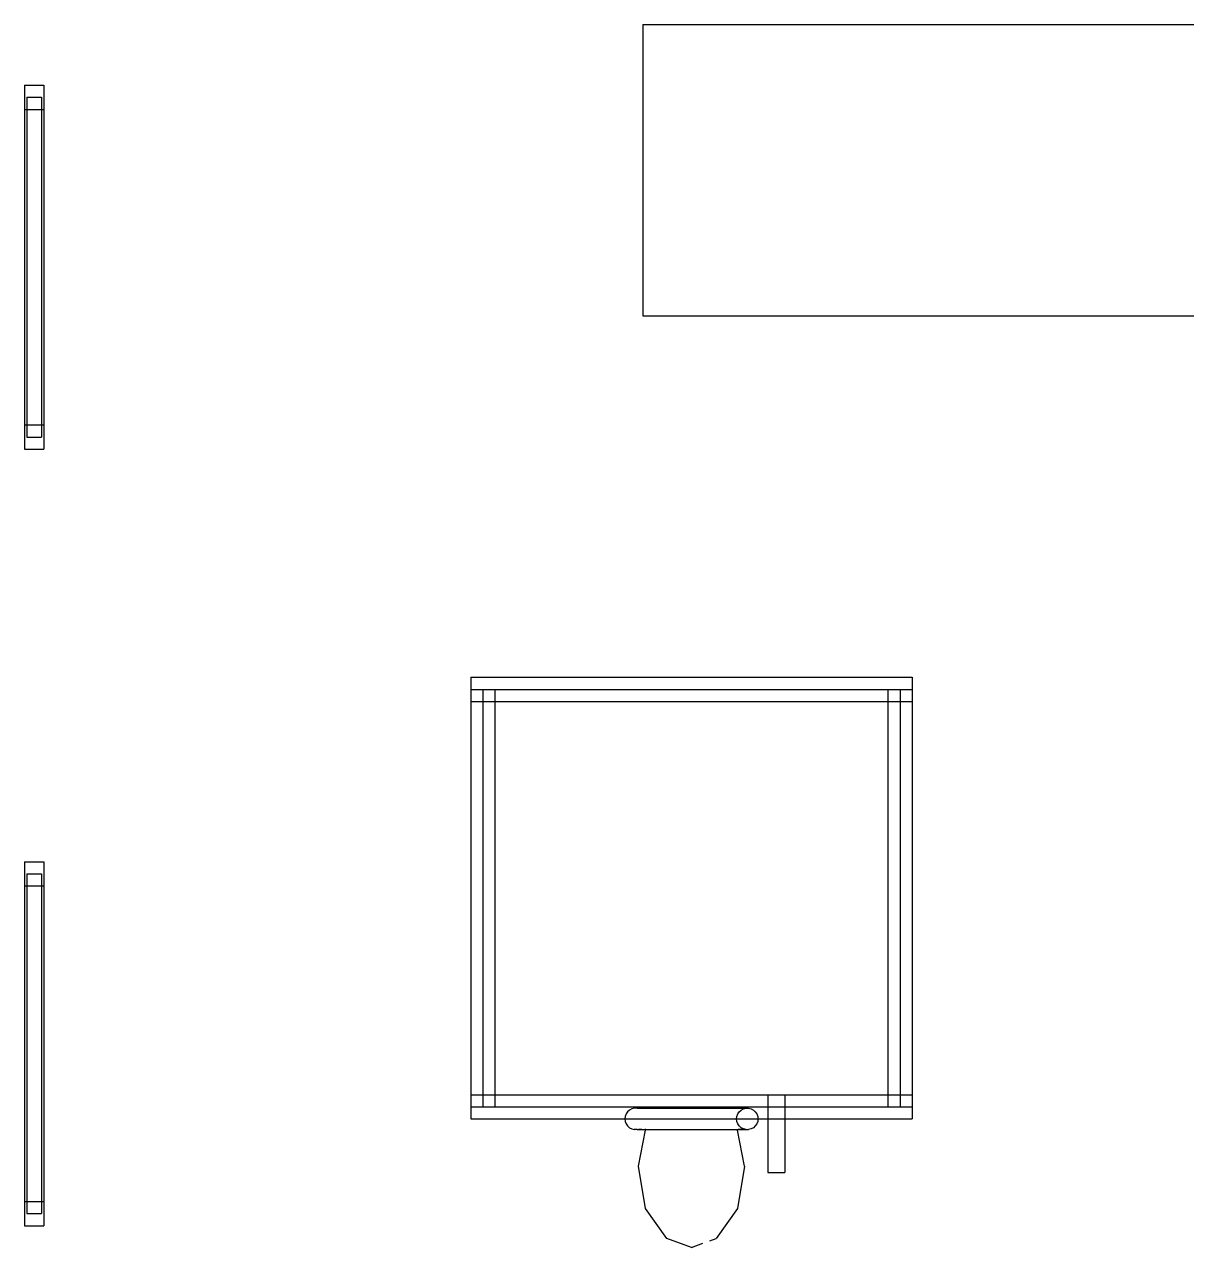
# Model space of a CAD drawing. Header units: millimetres. Extents: x -610 to 577, y -771 to 522.
# Drawn here: x 2.5 to 242.1, y -309.1 to -57.1 of the extents above; entities that cross this region are included whole.
import ezdxf

# ---------------------------------------------------------------- set-up
doc = ezdxf.new("R2010")
doc.units = ezdxf.units.MM
doc.layers.add('HIDDEN', color=8, linetype='Continuous')
doc.layers.add('VISIBLE', color=7, linetype='Continuous')

msp = doc.modelspace()

# ---------------------------------------------------------------- linework, layer by layer
at = {"layer": 'HIDDEN'}
for points in [[(130, -57.1), (350, -57.1)], [(130, -57.1), (130, -117.1)], [(2.5, -69.6), (6.5, -69.6)], [(2.5, -69.6), (6.5, -69.6)], [(2.5, -69.6), (2.5, -144.6)], [(2.5, -69.6), (2.5, -144.6)], [(2.5, -69.6), (6.5, -69.6)], [(2.5, -69.6), (2.5, -144.6)], [(2.5, -69.6), (6.5, -69.6)], [(2.5, -69.6), (6.5, -69.6)], [(2.5, -69.6), (2.5, -74.6)], [(2.5, -69.6), (2.5, -74.6)], [(6.5, -69.6), (6.5, -144.6)], [(6.5, -69.6), (6.5, -144.6)], [(6.5, -69.6), (6.5, -144.6)], [(6.5, -69.6), (6.5, -74.6)], [(6.5, -69.6), (6.5, -74.6)], [(3, -72.1), (6, -72.1)], [(3, -72.1), (6, -72.1)], [(3, -72.1), (3, -142.1)], [(3, -72.1), (3, -142.1)], [(6, -72.1), (6, -142.1)], [(6, -72.1), (6, -142.1)], [(2.5, -74.6), (6.5, -74.6)], [(2.5, -74.6), (6.5, -74.6)], [(130, -117.1), (350, -117.1)], [(2.5, -139.6), (6.5, -139.6)], [(2.5, -139.6), (6.5, -139.6)], [(2.5, -139.6), (2.5, -144.6)], [(2.5, -139.6), (2.5, -144.6)], [(6.5, -139.6), (6.5, -144.6)], [(6.5, -139.6), (6.5, -144.6)], [(3, -142.1), (6, -142.1)], [(3, -142.1), (6, -142.1)], [(2.5, -144.6), (6.5, -144.6)], [(2.5, -144.6), (6.5, -144.6)], [(2.5, -144.6), (6.5, -144.6)], [(2.5, -144.6), (6.5, -144.6)], [(2.5, -144.6), (6.5, -144.6)], [(94.5, -191.6), (185.5, -191.6)], [(94.5, -191.6), (94.5, -196.6)], [(185.5, -191.6), (185.5, -196.6)], [(94.5, -194.1), (99.5, -194.1)], [(94.5, -194.1), (94.5, -280.1)], [(97, -194.1), (183, -194.1)], [(97, -194.1), (97, -280.1)], [(97, -194.1), (183, -194.1)], [(97, -194.1), (183, -194.1)], [(97, -194.1), (97, -280.1)], [(97, -194.1), (97, -280.1)], [(97, -194.1), (99.5, -194.1)], [(99.5, -194.1), (99.5, -280.1)], [(99.5, -194.1), (99.5, -280.1)], [(180.5, -194.1), (183, -194.1)], [(180.5, -194.1), (185.5, -194.1)], [(180.5, -194.1), (180.5, -280.1)], [(180.5, -194.1), (180.5, -280.1)], [(183, -194.1), (183, -280.1)], [(183, -194.1), (183, -280.1)], [(183, -194.1), (183, -280.1)], [(185.5, -194.1), (185.5, -280.1)], [(94.5, -196.6), (185.5, -196.6)], [(97, -196.6), (183, -196.6)], [(2.5, -229.6), (6.5, -229.6)], [(2.5, -229.6), (6.5, -229.6)], [(2.5, -229.6), (2.5, -304.6)], [(2.5, -229.6), (2.5, -304.6)], [(2.5, -229.6), (6.5, -229.6)], [(2.5, -229.6), (2.5, -304.6)], [(2.5, -229.6), (6.5, -229.6)], [(2.5, -229.6), (6.5, -229.6)], [(2.5, -229.6), (2.5, -234.6)], [(2.5, -229.6), (2.5, -234.6)], [(6.5, -229.6), (6.5, -304.6)], [(6.5, -229.6), (6.5, -304.6)], [(6.5, -229.6), (6.5, -304.6)], [(6.5, -229.6), (6.5, -234.6)], [(6.5, -229.6), (6.5, -234.6)], [(3, -232.1), (6, -232.1)], [(3, -232.1), (6, -232.1)], [(3, -232.1), (3, -302.1)], [(3, -232.1), (3, -302.1)], [(6, -232.1), (6, -302.1)], [(6, -232.1), (6, -302.1)], [(2.5, -234.6), (6.5, -234.6)], [(2.5, -234.6), (6.5, -234.6)], [(94.5, -277.6), (185.5, -277.6)], [(94.5, -277.6), (94.5, -282.6)], [(97, -277.6), (183, -277.6)], [(155.77, -277.6), (159.27, -277.6)], [(155.77, -277.6), (159.27, -277.6)], [(155.77, -277.6), (155.77, -280.1)], [(155.77, -277.6), (155.77, -293.6)], [(159.27, -277.6), (159.27, -280.1)], [(159.27, -277.6), (159.27, -293.6)], [(185.5, -277.6), (185.5, -282.6)], [(94.5, -280.1), (99.5, -280.1)], [(97, -280.1), (183, -280.1)], [(97, -280.1), (183, -280.1)], [(97, -280.1), (183, -280.1)], [(97, -280.1), (99.5, -280.1)], [(149.32, -282.6), (149.38, -282.07)], [(149.38, -282.07), (149.57, -281.57)], [(149.57, -281.57), (149.87, -281.14)], [(149.87, -281.14), (150.27, -280.79)], [(150.27, -280.79), (150.74, -280.54)], [(150.74, -280.54), (151.25, -280.41)], [(180.5, -280.1), (183, -280.1)], [(180.5, -280.1), (185.5, -280.1)], [(94.5, -282.6), (185.5, -282.6)], [(132.03, -282.6), (147.97, -282.6)], [(149.38, -283.12), (149.32, -282.6)], [(149.57, -283.62), (149.38, -283.12)], [(149.87, -284.05), (149.57, -283.62)], [(150.27, -284.41), (149.87, -284.05)], [(150.74, -284.65), (150.27, -284.41)], [(151.25, -284.78), (150.74, -284.65)], [(155.77, -282.6), (159.27, -282.6)], [(155.77, -293.6), (159.27, -293.6)], [(2.5, -299.6), (6.5, -299.6)], [(2.5, -299.6), (6.5, -299.6)], [(2.5, -299.6), (2.5, -304.6)], [(2.5, -299.6), (2.5, -304.6)], [(6.5, -299.6), (6.5, -304.6)], [(6.5, -299.6), (6.5, -304.6)], [(3, -302.1), (6, -302.1)], [(3, -302.1), (6, -302.1)], [(2.5, -304.6), (6.5, -304.6)], [(2.5, -304.6), (6.5, -304.6)], [(2.5, -304.6), (6.5, -304.6)], [(2.5, -304.6), (6.5, -304.6)], [(2.5, -304.6), (6.5, -304.6)]]:
    msp.add_lwpolyline(points, dxfattribs=at)
at = {"layer": 'VISIBLE'}
for points in [[(130, -57.1), (350, -57.1)], [(130, -57.1), (130, -117.1)], [(2.5, -69.6), (6.5, -69.6)], [(2.5, -69.6), (2.5, -144.6)], [(6.5, -69.6), (6.5, -144.6)], [(130, -117.1), (350, -117.1)], [(2.5, -144.6), (6.5, -144.6)], [(94.5, -191.6), (185.5, -191.6)], [(94.5, -191.6), (94.5, -196.6)], [(185.5, -191.6), (185.5, -196.6)], [(94.5, -194.1), (97, -194.1)], [(94.5, -194.1), (94.5, -280.1)], [(97, -194.1), (183, -194.1)], [(97, -194.1), (97, -280.1)], [(183, -194.1), (183, -280.1)], [(183, -194.1), (185.5, -194.1)], [(185.5, -194.1), (185.5, -280.1)], [(94.5, -196.6), (97, -196.6)], [(183, -196.6), (185.5, -196.6)], [(2.5, -229.6), (6.5, -229.6)], [(2.5, -229.6), (2.5, -304.6)], [(6.5, -229.6), (6.5, -304.6)], [(94.5, -277.6), (97, -277.6)], [(94.5, -277.6), (94.5, -282.6)], [(183, -277.6), (185.5, -277.6)], [(185.5, -277.6), (185.5, -282.6)], [(94.5, -280.1), (97, -280.1)], [(97, -280.1), (183, -280.1)], [(126.34, -282.07), (126.28, -282.6)], [(126.53, -281.57), (126.34, -282.07)], [(126.83, -281.14), (126.53, -281.57)], [(127.23, -280.79), (126.83, -281.14)], [(127.7, -280.54), (127.23, -280.79)], [(128.21, -280.41), (127.7, -280.54)], [(128.81, -280.4), (128.21, -280.41)], [(128.81, -280.4), (129, -280.4)], [(129, -280.4), (129.8, -280.4)], [(129.8, -280.4), (130.34, -280.4)], [(130.39, -280.4), (129.8, -280.4)], [(130.34, -280.4), (131.38, -280.4)], [(131.38, -280.4), (132.23, -280.4)], [(132.25, -280.4), (131.38, -280.4)], [(132.23, -280.4), (133.46, -280.4)], [(133.46, -280.4), (133.66, -280.1)], [(133.46, -280.4), (134.56, -280.4)], [(134.56, -280.4), (135.91, -280.4)], [(135.91, -280.4), (137.2, -280.4)], [(137.2, -280.4), (138.61, -280.4)], [(138.61, -280.4), (140, -280.4)], [(140, -280.4), (141.39, -280.4)], [(141.39, -280.4), (142.8, -280.4)], [(142.8, -280.4), (144.09, -280.4)], [(144.09, -280.4), (145.42, -280.4)], [(145.42, -280.4), (146.54, -280.4)], [(146.34, -280.1), (146.54, -280.4)], [(146.54, -280.4), (147.73, -280.4)], [(147.73, -280.4), (148.62, -280.4)], [(148.62, -280.4), (149.58, -280.4)], [(149.61, -280.4), (148.62, -280.4)], [(149.58, -280.4), (150.2, -280.4)], [(150.2, -280.4), (150.84, -280.4)], [(150.89, -280.4), (150.2, -280.4)], [(150.84, -280.4), (151.19, -280.4)], [(151.19, -280.4), (151.25, -280.41)], [(151.25, -280.41), (151.79, -280.41)], [(151.79, -280.41), (152.3, -280.54)], [(152.3, -280.54), (152.77, -280.79)], [(152.77, -280.79), (153.17, -281.14)], [(153.17, -281.14), (153.47, -281.57)], [(153.47, -281.57), (153.66, -282.07)], [(153.66, -282.07), (153.72, -282.6)], [(155.77, -280.1), (155.77, -293.6)], [(159.27, -280.1), (159.27, -293.6)], [(183, -280.1), (185.5, -280.1)], [(94.5, -282.6), (132.03, -282.6)], [(126.28, -282.6), (126.34, -283.12)], [(126.34, -283.12), (126.53, -283.62)], [(126.53, -283.62), (126.83, -284.05)], [(126.83, -284.05), (127.23, -284.41)], [(127.23, -284.41), (127.7, -284.65)], [(127.7, -284.65), (128.21, -284.78)], [(147.97, -282.6), (155.77, -282.6)], [(152.3, -284.65), (151.79, -284.78)], [(152.77, -284.41), (152.3, -284.65)], [(153.17, -284.05), (152.77, -284.41)], [(153.47, -283.62), (153.17, -284.05)], [(153.66, -283.12), (153.47, -283.62)], [(153.72, -282.6), (153.66, -283.12)], [(159.27, -282.6), (185.5, -282.6)], [(128.81, -284.8), (128.21, -284.78)], [(128.81, -284.8), (129.16, -284.79)], [(129.06, -292.34), (130.52, -284.9)], [(129.8, -284.8), (129.11, -284.79)], [(129.16, -284.79), (129.8, -284.8)], [(129.8, -284.8), (130.42, -284.8)], [(130.59, -284.8), (130.39, -284.8)], [(130.42, -284.8), (131.38, -284.8)], [(130.52, -284.9), (130.59, -284.8)], [(131.38, -284.8), (132.27, -284.8)], [(132.27, -284.8), (133.46, -284.8)], [(133.46, -284.8), (134.58, -284.8)], [(134.58, -284.8), (135.91, -284.8)], [(135.91, -284.8), (137.2, -284.8)], [(137.2, -284.8), (138.61, -284.8)], [(138.61, -284.8), (140, -284.8)], [(140, -284.8), (141.39, -284.8)], [(141.39, -284.8), (142.8, -284.8)], [(142.8, -284.8), (144.09, -284.8)], [(144.09, -284.8), (145.44, -284.8)], [(145.44, -284.8), (146.54, -284.8)], [(146.54, -284.8), (147.73, -284.8)], [(147.73, -284.8), (148.62, -284.8)], [(148.62, -284.8), (149.66, -284.8)], [(149.41, -284.8), (149.48, -284.9)], [(150.94, -292.34), (149.48, -284.9)], [(150.2, -284.8), (149.61, -284.8)], [(149.66, -284.8), (150.2, -284.8)], [(150.2, -284.8), (150.84, -284.79)], [(150.89, -284.79), (150.2, -284.8)], [(150.84, -284.79), (151.19, -284.8)], [(151.19, -284.8), (151.79, -284.78)], [(130.52, -301.03), (129.06, -292.34)], [(150.94, -292.34), (149.48, -301.03)], [(155.77, -293.6), (159.27, -293.6)], [(134.9, -307.23), (130.52, -301.03)], [(149.48, -301.03), (145.1, -307.23)], [(2.5, -304.6), (6.5, -304.6)], [(140, -309.09), (134.9, -307.23)], [(143.79, -307.71), (145.1, -307.23)], [(140, -309.09), (142.38, -308.22)]]:
    msp.add_lwpolyline(points, dxfattribs=at)

doc.saveas('drawing.dxf')
